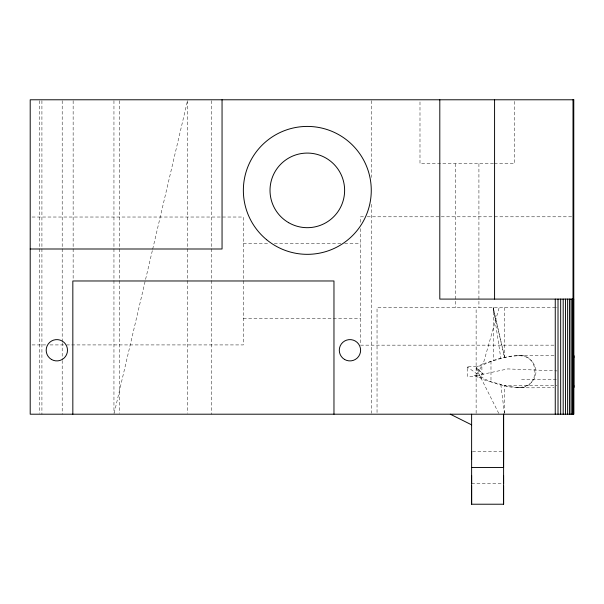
<?xml version="1.0" encoding="UTF-8"?>
<svg xmlns="http://www.w3.org/2000/svg" width="604" height="604" viewBox="0 0 604 604"><rect width="100%" height="100%" fill="white"/><g stroke="black" fill="none" stroke-linecap="round" stroke-linejoin="round"><path stroke-width="0.45" stroke-dasharray="3.02 2.27" d="M554.027 355.582C530.055 355.499 503.366 352.879 481.894 365.79L467.217 366.922L467.217 376.201L481.894 377.326C503.366 390.244 530.055 387.632 554.027 387.557M476.126 413.272L476.126 307.617M504.529 413.272L504.529 385.412L556.948 385.412M114.171 413.287L152.45 250.116M152.669 249.203L187.293 101.615M498.753 413.378L476.126 368.364L483.298 374.163L476.126 367.421L483.298 363.57L499.161 307.617M504.529 307.617L504.529 357.719L493.211 307.617L493.34 360.256M477.032 373.884L481.894 365.79L481.894 377.326L467.217 366.922M483.298 363.57C496.496 360.641 509.512 353.808 523.366 356.126C533.415 358.263 539.447 370.69 533.717 379.561C527.216 389.912 513.287 388.213 503.238 385.412C496.865 382.619 489.769 382.219 483.298 379.554C480.112 378.263 477.402 374.963 473.657 375.696L477.032 376.05M476.126 375.696L507.768 368.923L557.054 370.901M517.311 387.549C540.723 390.622 540.723 352.51 517.311 355.575M467.217 367.421L467.911 367.413M493.46 163.729L419.991 163.729L419.991 100.725M494.344 163.729L514.389 163.729L514.389 100.725M363.442 216.798L360.611 216.798L360.611 223.563M367.209 216.798L493.604 216.798M494.548 216.798L571.89 216.798M32.087 217.025L243.367 217.025L243.367 344.922L66.984 344.922M243.367 243.669L269.626 243.669M274.322 243.669L340.913 243.669M344.665 243.669L360.611 243.669M555.552 307.617L377.039 307.617L377.039 413.264M556.586 307.617L557.062 307.617M243.367 318.278L360.611 318.278M32.087 344.922L46.236 344.922M50.011 344.922L66.04 344.922M553.966 345.156L360.611 345.156L360.611 228.176M521.569 379.561L557.009 379.561M472.562 451.513L502.656 451.505M471.626 483.487L502.656 483.487M476.126 368.364L478.172 369.346L476.126 367.896M504.642 357.432L493.211 307.617L500.837 358.519M500.837 384.605L504.416 413.279M490.984 361.252L490.984 381.871M478.919 163.729L478.919 307.617M455.469 163.729L455.469 307.617M371.264 100.717L371.264 177.41M371.264 204.356L371.264 413.264M211.37 100.725L211.37 414.201M187.723 100.725L187.723 413.264M119.328 100.725L119.328 413.264M113.952 100.725L113.952 413.264M73.144 100.725L73.144 280.528M62.197 100.725L62.197 341.721M62.197 342.657L62.197 359.606M62.197 360.543L62.197 414.201M41.918 100.725L41.918 414.201M39.245 100.725L39.245 413.264"/><path stroke-width="0.91" d="M471.626 485.858L471.626 504.219L503.6 504.219L503.6 485.858M471.626 482.943L471.626 483.487L471.626 475.491M471.618 459.501L471.618 451.513L471.618 452.056M503.6 482.936L503.6 483.487L503.6 475.491M503.593 459.501L503.6 451.505M573.792 385.42L573.792 387.557L573.8 355.582L573.8 357.727M30.2 248.999L222.053 248.999L222.053 99.781M573.777 299.093L439.803 299.093L439.803 99.781M471.618 467.496L503.6 467.496L503.6 414.201L503.6 504.219M450.305 414.201L471.626 424.861M471.626 504.219L471.618 414.201M573.634 299.093L573.634 414.201M573.128 299.093L573.128 414.201M573.007 99.781L573.007 299.093M572.252 299.093L572.252 414.201M571.029 299.093L571.029 414.201M569.481 299.093L569.481 414.201M567.639 299.093L567.639 414.201M565.533 299.093L565.533 414.201M563.192 299.093L563.192 414.201M560.671 299.093L560.671 414.201M558.013 299.093L558.013 414.201M555.257 299.093L555.257 414.201M494.578 99.781L494.578 299.093M333.967 414.201L333.967 280.973L72.835 280.973L72.835 414.201M573.777 99.781L30.2 99.781L30.2 414.201L573.777 414.201L573.777 99.781M288.667 222.687A37.305 37.305 0 0 0 344.62 190.381A37.305 37.305 0 0 0 288.667 158.074A37.305 37.305 0 0 0 288.667 222.687M266.613 239.705A63.949 63.949 0 0 0 370.388 200.966A63.949 63.949 0 0 0 284.952 130.464A63.949 63.949 0 0 0 266.613 239.705M344.62 359.486A10.661 10.661 0 0 0 360.611 350.252A10.661 10.661 0 0 0 344.62 341.026A10.661 10.661 0 0 0 344.62 359.486M51.514 359.486A10.661 10.661 0 0 0 67.505 350.252A10.661 10.661 0 0 0 51.514 341.026A10.661 10.661 0 0 0 51.514 359.486"/></g></svg>
